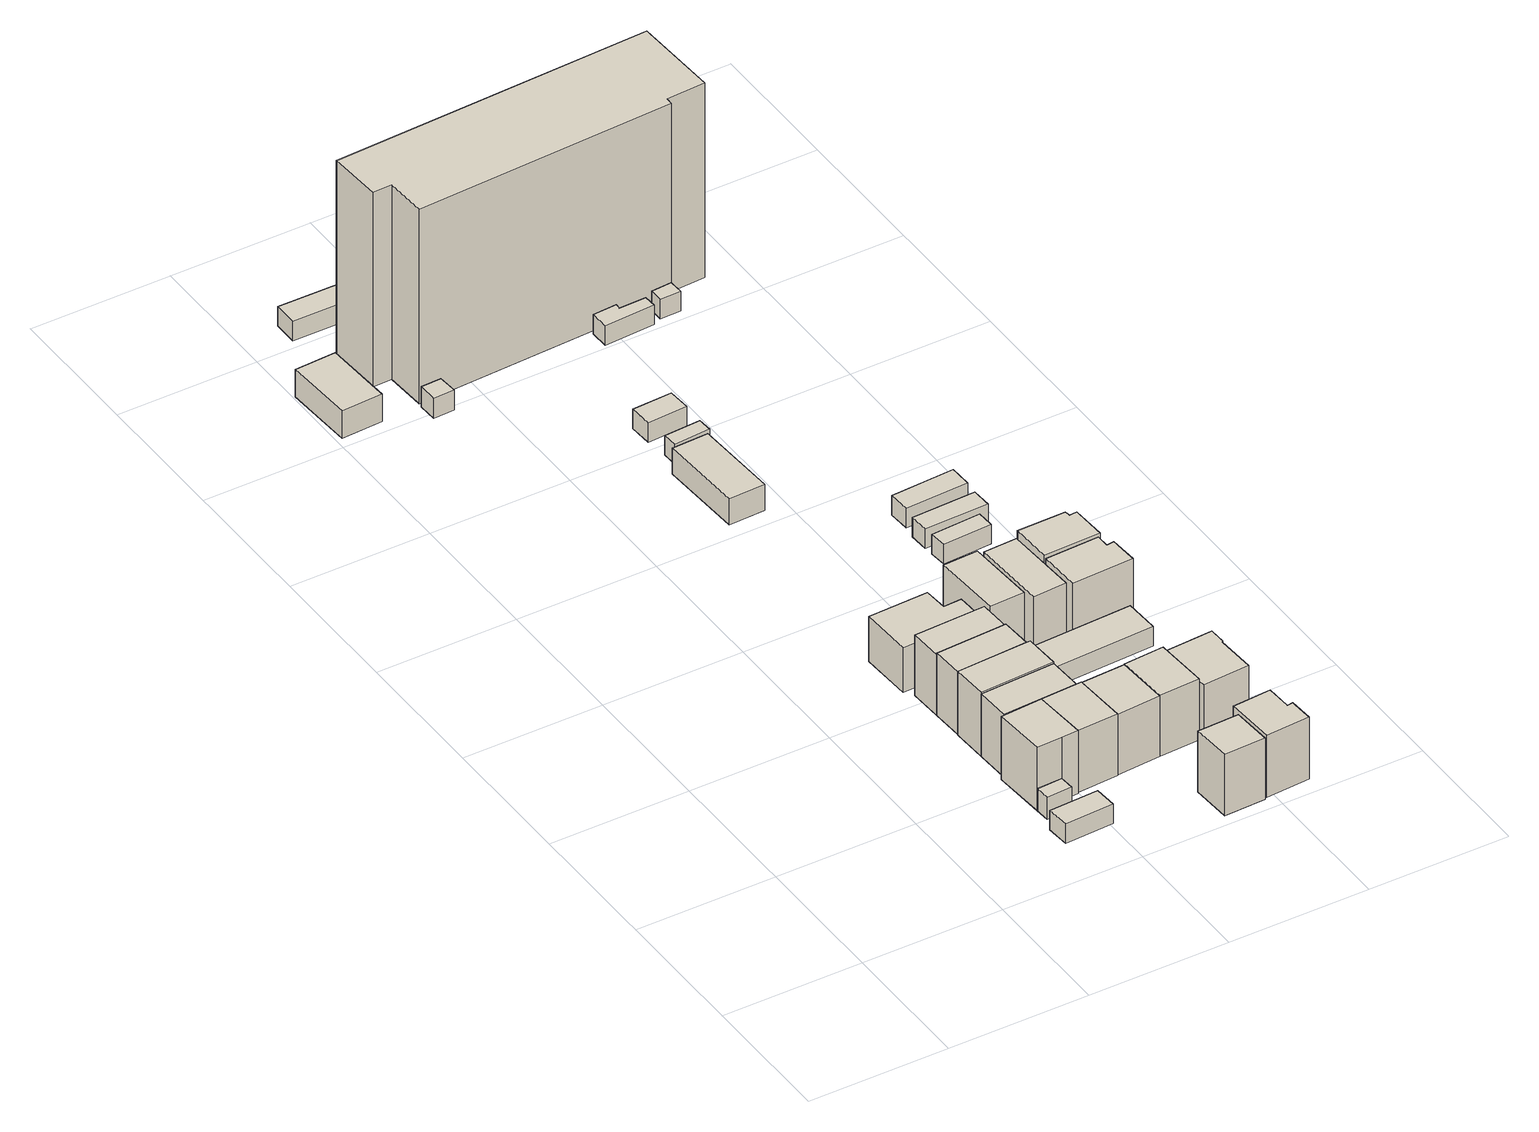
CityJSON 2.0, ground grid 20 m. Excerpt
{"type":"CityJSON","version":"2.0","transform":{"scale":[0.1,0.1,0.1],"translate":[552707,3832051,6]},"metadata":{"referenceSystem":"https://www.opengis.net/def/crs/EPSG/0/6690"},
"CityObjects":{
"building1":{"type":"Building","attributes":{"class":"3003","BuildingDetailAttribute.specifiedBuildingCoverageRate":0.8,"BuildingDetailAttribute.surveyYear":2017,"BuildingRiverFloodingRiskAttribute.description":"2","BuildingRiverFloodingRiskAttribute.rank":"1","BuildingRiverFloodingRiskAttribute.depth":0.128,"BuildingRiverFloodingRiskAttribute.adminType":"1","BuildingRiverFloodingRiskAttribute.scale":"1","BuildingRiverFloodingRiskAttribute.duration":22.2,"BuildingIDAttribute.prefecture":"27","BuildingIDAttribute.city":"27126"},"geometry":[{"type":"Solid","lod":"1","boundaries":[[[[0,1,2,3]],[[2,4,5,3]],[[1,6,4,2]],[[0,7,6,1]],[[3,5,7,0]],[[4,6,7,5]]]]}]},
"building2":{"type":"Building","attributes":{"class":"3003","measuredHeight":3.4,"BuildingDetailAttribute.specifiedBuildingCoverageRate":0.8,"BuildingDetailAttribute.surveyYear":2017,"BuildingRiverFloodingRiskAttribute.description":"2","BuildingRiverFloodingRiskAttribute.rank":"2","BuildingRiverFloodingRiskAttribute.depth":1.54,"BuildingRiverFloodingRiskAttribute.adminType":"1","BuildingRiverFloodingRiskAttribute.scale":"2","BuildingRiverFloodingRiskAttribute.duration":22.2,"BuildingIDAttribute.prefecture":"27","BuildingIDAttribute.city":"27126"},"geometry":[{"type":"Solid","lod":"1","boundaries":[[[[8,9,10,11]],[[10,12,13,11]],[[9,14,12,10]],[[8,15,14,9]],[[11,13,15,8]],[[12,14,15,13]]]]}]},
"building3":{"type":"Building","attributes":{"計測周辺長":31.86,"1/2500図郭":90,"区名":"平野区","町丁目名称":"加美東６丁目","街区番号":3,"class":"3001","usage":"412","measuredHeight":4.3,"storeysAboveGround":1,"BuildingDetailAttribute.buildingRoofEdgeArea":59.19,"BuildingDetailAttribute.buildingStructureType":"603","BuildingDetailAttribute.buildingStructureOrgType":"3","BuildingDetailAttribute.detailedUsage":"1130","BuildingDetailAttribute.specifiedBuildingCoverageRate":0.8,"BuildingDetailAttribute.surveyYear":2017,"BuildingRiverFloodingRiskAttribute.description":"2","BuildingRiverFloodingRiskAttribute.rank":"1","BuildingRiverFloodingRiskAttribute.depth":0.016,"BuildingRiverFloodingRiskAttribute.adminType":"1","BuildingRiverFloodingRiskAttribute.scale":"1","BuildingRiverFloodingRiskAttribute.duration":22.38,"BuildingIDAttribute.prefecture":"27","BuildingIDAttribute.city":"27126"},"geometry":[{"type":"Solid","lod":"1","boundaries":[[[[16,17,18,19]],[[18,20,21,19]],[[17,22,20,18]],[[16,23,22,17]],[[19,21,23,16]],[[20,22,23,21]]]]}]},
"building4":{"type":"Building","attributes":{"計測周辺長":26.77,"1/2500図郭":90,"区名":"平野区","町丁目名称":"加美東６丁目","街区番号":7,"class":"3001","usage":"411","measuredHeight":9.7,"storeysAboveGround":3,"BuildingDetailAttribute.buildingRoofEdgeArea":43.83,"BuildingDetailAttribute.buildingStructureType":"610","BuildingDetailAttribute.buildingStructureOrgType":"2","BuildingDetailAttribute.detailedUsage":"1110","BuildingDetailAttribute.specifiedBuildingCoverageRate":0.8,"BuildingDetailAttribute.surveyYear":2017,"BuildingRiverFloodingRiskAttribute.description":"2","BuildingRiverFloodingRiskAttribute.rank":"1","BuildingRiverFloodingRiskAttribute.depth":0.028,"BuildingRiverFloodingRiskAttribute.adminType":"1","BuildingRiverFloodingRiskAttribute.scale":"1","BuildingRiverFloodingRiskAttribute.duration":22.2,"BuildingIDAttribute.prefecture":"27","BuildingIDAttribute.city":"27126"},"geometry":[{"type":"Solid","lod":"1","boundaries":[[[[11,10,24,25,26]],[[25,27,28,26]],[[24,29,27,25]],[[10,30,29,24]],[[11,31,30,10]],[[26,28,31,11]],[[27,29,30,31,28]]]]}]},
"building5":{"type":"Building","attributes":{"計測周辺長":31.44,"1/2500図郭":90,"区名":"平野区","町丁目名称":"加美東６丁目","街区番号":7,"class":"3001","usage":"411","measuredHeight":9.6,"storeysAboveGround":3,"BuildingDetailAttribute.buildingRoofEdgeArea":53.44,"BuildingDetailAttribute.buildingStructureType":"610","BuildingDetailAttribute.buildingStructureOrgType":"2","BuildingDetailAttribute.detailedUsage":"1110","BuildingDetailAttribute.specifiedBuildingCoverageRate":0.8,"BuildingDetailAttribute.surveyYear":2017,"BuildingRiverFloodingRiskAttribute.description":"2","BuildingRiverFloodingRiskAttribute.rank":"1","BuildingRiverFloodingRiskAttribute.depth":0.323,"BuildingRiverFloodingRiskAttribute.adminType":"1","BuildingRiverFloodingRiskAttribute.scale":"1","BuildingRiverFloodingRiskAttribute.duration":22.57,"BuildingIDAttribute.prefecture":"27","BuildingIDAttribute.city":"27126"},"geometry":[{"type":"Solid","lod":"1","boundaries":[[[[32,33,34,35]],[[34,36,37,35]],[[33,38,36,34]],[[32,39,38,33]],[[35,37,39,32]],[[36,38,39,37]]]]}]},
"building6":{"type":"Building","attributes":{"計測周辺長":31.43,"1/2500図郭":90,"区名":"平野区","町丁目名称":"加美東６丁目","街区番号":7,"class":"3001","usage":"411","measuredHeight":9.7,"storeysAboveGround":3,"BuildingDetailAttribute.buildingRoofEdgeArea":53.42,"BuildingDetailAttribute.buildingStructureType":"610","BuildingDetailAttribute.buildingStructureOrgType":"2","BuildingDetailAttribute.detailedUsage":"1110","BuildingDetailAttribute.specifiedBuildingCoverageRate":0.8,"BuildingDetailAttribute.surveyYear":2017,"BuildingRiverFloodingRiskAttribute.description":"2","BuildingRiverFloodingRiskAttribute.rank":"1","BuildingRiverFloodingRiskAttribute.depth":0.323,"BuildingRiverFloodingRiskAttribute.adminType":"1","BuildingRiverFloodingRiskAttribute.scale":"1","BuildingRiverFloodingRiskAttribute.duration":22.57,"BuildingIDAttribute.prefecture":"27","BuildingIDAttribute.city":"27126"},"geometry":[{"type":"Solid","lod":"1","boundaries":[[[[40,35,34,41,42]],[[41,43,44,42]],[[34,45,43,41]],[[35,46,45,34]],[[40,47,46,35]],[[42,44,47,40]],[[43,45,46,47,44]]]]}]},
"building7":{"type":"Building","attributes":{"計測周辺長":27.72,"1/2500図郭":90,"区名":"平野区","町丁目名称":"加美東６丁目","街区番号":7,"class":"3001","usage":"411","measuredHeight":9.6,"storeysAboveGround":3,"BuildingDetailAttribute.buildingRoofEdgeArea":47.47,"BuildingDetailAttribute.buildingStructureType":"610","BuildingDetailAttribute.buildingStructureOrgType":"2","BuildingDetailAttribute.detailedUsage":"1110","BuildingDetailAttribute.specifiedBuildingCoverageRate":0.8,"BuildingDetailAttribute.surveyYear":2017,"BuildingRiverFloodingRiskAttribute.description":"2","BuildingRiverFloodingRiskAttribute.rank":"1","BuildingRiverFloodingRiskAttribute.depth":0.028,"BuildingRiverFloodingRiskAttribute.adminType":"1","BuildingRiverFloodingRiskAttribute.scale":"1","BuildingRiverFloodingRiskAttribute.duration":22.2,"BuildingIDAttribute.prefecture":"27","BuildingIDAttribute.city":"27126"},"geometry":[{"type":"Solid","lod":"1","boundaries":[[[[48,49,50,51]],[[50,28,27,51]],[[49,52,28,50]],[[48,53,52,49]],[[51,27,53,48]],[[28,52,53,27]]]]}]},
"building8":{"type":"Building","attributes":{"計測周辺長":29.39,"1/2500図郭":90,"区名":"平野区","町丁目名称":"加美東６丁目","街区番号":7,"class":"3001","usage":"411","measuredHeight":9.7,"storeysAboveGround":3,"BuildingDetailAttribute.buildingRoofEdgeArea":45.76,"BuildingDetailAttribute.buildingStructureType":"610","BuildingDetailAttribute.buildingStructureOrgType":"2","BuildingDetailAttribute.detailedUsage":"1110","BuildingDetailAttribute.specifiedBuildingCoverageRate":0.8,"BuildingDetailAttribute.surveyYear":2017,"BuildingRiverFloodingRiskAttribute.description":"2","BuildingRiverFloodingRiskAttribute.rank":"1","BuildingRiverFloodingRiskAttribute.depth":0.323,"BuildingRiverFloodingRiskAttribute.adminType":"1","BuildingRiverFloodingRiskAttribute.scale":"1","BuildingRiverFloodingRiskAttribute.duration":22.57,"BuildingIDAttribute.prefecture":"27","BuildingIDAttribute.city":"27126"},"geometry":[{"type":"Solid","lod":"1","boundaries":[[[[54,55,56,57]],[[56,58,59,57]],[[55,60,58,56]],[[54,61,60,55]],[[57,59,61,54]],[[58,60,61,59]]]]}]},
"building9":{"type":"Building","attributes":{"class":"3003","measuredHeight":3,"BuildingDetailAttribute.specifiedBuildingCoverageRate":0.8,"BuildingDetailAttribute.surveyYear":2017,"BuildingRiverFloodingRiskAttribute.description":"2","BuildingRiverFloodingRiskAttribute.rank":"1","BuildingRiverFloodingRiskAttribute.depth":0.116,"BuildingRiverFloodingRiskAttribute.adminType":"1","BuildingRiverFloodingRiskAttribute.scale":"1","BuildingRiverFloodingRiskAttribute.duration":22.38,"BuildingIDAttribute.prefecture":"27","BuildingIDAttribute.city":"27126"},"geometry":[{"type":"Solid","lod":"1","boundaries":[[[[62,63,64,65]],[[64,66,67,65]],[[63,68,66,64]],[[62,69,68,63]],[[65,67,69,62]],[[66,68,69,67]]]]}]},
"building10":{"type":"Building","attributes":{"計測周辺長":30.12,"1/2500図郭":90,"区名":"平野区","町丁目名称":"加美東６丁目","街区番号":7,"class":"3001","usage":"411","measuredHeight":9.3,"storeysAboveGround":3,"BuildingDetailAttribute.buildingRoofEdgeArea":49.47,"BuildingDetailAttribute.buildingStructureType":"610","BuildingDetailAttribute.buildingStructureOrgType":"2","BuildingDetailAttribute.detailedUsage":"1110","BuildingDetailAttribute.specifiedBuildingCoverageRate":0.8,"BuildingDetailAttribute.surveyYear":2017,"BuildingRiverFloodingRiskAttribute.description":"2","BuildingRiverFloodingRiskAttribute.rank":"1","BuildingRiverFloodingRiskAttribute.depth":0.323,"BuildingRiverFloodingRiskAttribute.adminType":"1","BuildingRiverFloodingRiskAttribute.scale":"1","BuildingRiverFloodingRiskAttribute.duration":22.57,"BuildingIDAttribute.prefecture":"27","BuildingIDAttribute.city":"27126"},"geometry":[{"type":"Solid","lod":"1","boundaries":[[[[56,70,71,57]],[[71,72,73,57]],[[70,74,72,71]],[[56,75,74,70]],[[57,73,75,56]],[[72,74,75,73]]]]}]},
"building11":{"type":"Building","attributes":{"計測周辺長":47.15,"1/2500図郭":90,"区名":"平野区","町丁目名称":"加美東６丁目","街区番号":7,"class":"3001","usage":"411","measuredHeight":6.9,"storeysAboveGround":1,"BuildingDetailAttribute.buildingRoofEdgeArea":104.2,"BuildingDetailAttribute.buildingStructureType":"601","BuildingDetailAttribute.buildingStructureOrgType":"1","BuildingDetailAttribute.detailedUsage":"1110","BuildingDetailAttribute.specifiedBuildingCoverageRate":0.8,"BuildingDetailAttribute.surveyYear":2017,"BuildingRiverFloodingRiskAttribute.description":"2","BuildingRiverFloodingRiskAttribute.rank":"1","BuildingRiverFloodingRiskAttribute.depth":0.023,"BuildingRiverFloodingRiskAttribute.adminType":"1","BuildingRiverFloodingRiskAttribute.scale":"1","BuildingRiverFloodingRiskAttribute.duration":24.78,"BuildingIDAttribute.prefecture":"27","BuildingIDAttribute.city":"27126"},"geometry":[{"type":"Solid","lod":"1","boundaries":[[[[76,77,78,79,80,81]],[[80,82,83,81]],[[79,84,82,80]],[[78,85,84,79]],[[77,86,85,78]],[[76,87,86,77]],[[81,83,87,76]],[[82,84,85,86,87,83]]]]}]},
"building12":{"type":"Building","attributes":{"計測周辺長":27.89,"1/2500図郭":90,"区名":"平野区","町丁目名称":"加美東６丁目","街区番号":7,"class":"3001","usage":"411","measuredHeight":9.3,"storeysAboveGround":3,"BuildingDetailAttribute.buildingRoofEdgeArea":48.1,"BuildingDetailAttribute.buildingStructureType":"610","BuildingDetailAttribute.buildingStructureOrgType":"2","BuildingDetailAttribute.detailedUsage":"1110","BuildingDetailAttribute.specifiedBuildingCoverageRate":0.8,"BuildingDetailAttribute.surveyYear":2017,"BuildingRiverFloodingRiskAttribute.description":"2","BuildingRiverFloodingRiskAttribute.rank":"1","BuildingRiverFloodingRiskAttribute.depth":0.028,"BuildingRiverFloodingRiskAttribute.adminType":"1","BuildingRiverFloodingRiskAttribute.scale":"1","BuildingRiverFloodingRiskAttribute.duration":22.2,"BuildingIDAttribute.prefecture":"27","BuildingIDAttribute.city":"27126"},"geometry":[{"type":"Solid","lod":"1","boundaries":[[[[88,89,90,91]],[[90,92,93,91]],[[89,94,92,90]],[[88,95,94,89]],[[91,93,95,88]],[[92,94,95,93]]]]}]},
"building13":{"type":"Building","attributes":{"計測周辺長":23.08,"1/2500図郭":90,"区名":"平野区","町丁目名称":"加美東６丁目","街区番号":7,"class":"3001","usage":"411","measuredHeight":9.4,"storeysAboveGround":3,"BuildingDetailAttribute.buildingRoofEdgeArea":33.28,"BuildingDetailAttribute.buildingStructureType":"610","BuildingDetailAttribute.buildingStructureOrgType":"2","BuildingDetailAttribute.detailedUsage":"1110","BuildingDetailAttribute.specifiedBuildingCoverageRate":0.8,"BuildingDetailAttribute.surveyYear":2017,"BuildingRiverFloodingRiskAttribute.description":"2","BuildingRiverFloodingRiskAttribute.rank":"1","BuildingRiverFloodingRiskAttribute.depth":0.17,"BuildingRiverFloodingRiskAttribute.adminType":"1","BuildingRiverFloodingRiskAttribute.scale":"1","BuildingRiverFloodingRiskAttribute.duration":22.2,"BuildingIDAttribute.prefecture":"27","BuildingIDAttribute.city":"27126"},"geometry":[{"type":"Solid","lod":"1","boundaries":[[[[96,97,98,99]],[[98,100,101,99]],[[97,102,100,98]],[[96,103,102,97]],[[99,101,103,96]],[[100,102,103,101]]]]}]},
"building14":{"type":"Building","attributes":{"計測周辺長":30.07,"1/2500図郭":90,"区名":"平野区","町丁目名称":"加美東６丁目","街区番号":7,"class":"3001","usage":"411","measuredHeight":9,"storeysAboveGround":3,"BuildingDetailAttribute.buildingRoofEdgeArea":50.1,"BuildingDetailAttribute.buildingStructureType":"610","BuildingDetailAttribute.buildingStructureOrgType":"2","BuildingDetailAttribute.detailedUsage":"1110","BuildingDetailAttribute.specifiedBuildingCoverageRate":0.8,"BuildingDetailAttribute.surveyYear":2017,"BuildingRiverFloodingRiskAttribute.description":"2","BuildingRiverFloodingRiskAttribute.rank":"1","BuildingRiverFloodingRiskAttribute.depth":0.023,"BuildingRiverFloodingRiskAttribute.adminType":"1","BuildingRiverFloodingRiskAttribute.scale":"1","BuildingRiverFloodingRiskAttribute.duration":24.78,"BuildingIDAttribute.prefecture":"27","BuildingIDAttribute.city":"27126"},"geometry":[{"type":"Solid","lod":"1","boundaries":[[[[104,105,106,107]],[[106,108,109,107]],[[105,110,108,106]],[[104,111,110,105]],[[107,109,111,104]],[[108,110,111,109]]]]}]},
"building15":{"type":"Building","attributes":{"計測周辺長":26.99,"1/2500図郭":90,"区名":"平野区","町丁目名称":"加美東６丁目","街区番号":7,"class":"3001","usage":"411","measuredHeight":9.4,"storeysAboveGround":3,"BuildingDetailAttribute.buildingRoofEdgeArea":44.66,"BuildingDetailAttribute.buildingStructureType":"610","BuildingDetailAttribute.buildingStructureOrgType":"2","BuildingDetailAttribute.detailedUsage":"1110","BuildingDetailAttribute.specifiedBuildingCoverageRate":0.8,"BuildingDetailAttribute.surveyYear":2017,"BuildingRiverFloodingRiskAttribute.description":"2","BuildingRiverFloodingRiskAttribute.rank":"1","BuildingRiverFloodingRiskAttribute.depth":0.028,"BuildingRiverFloodingRiskAttribute.adminType":"1","BuildingRiverFloodingRiskAttribute.scale":"1","BuildingRiverFloodingRiskAttribute.duration":22.2,"BuildingIDAttribute.prefecture":"27","BuildingIDAttribute.city":"27126"},"geometry":[{"type":"Solid","lod":"1","boundaries":[[[[112,113,114,89,88]],[[89,115,116,88]],[[114,117,115,89]],[[113,118,117,114]],[[112,119,118,113]],[[88,116,119,112]],[[115,117,118,119,116]]]]}]},
"building16":{"type":"Building","attributes":{"計測周辺長":34.82,"1/2500図郭":90,"区名":"平野区","町丁目名称":"加美東６丁目","街区番号":6,"class":"3001","usage":"412","measuredHeight":4,"storeysAboveGround":1,"BuildingDetailAttribute.buildingRoofEdgeArea":63.5,"BuildingDetailAttribute.buildingStructureType":"603","BuildingDetailAttribute.buildingStructureOrgType":"3","BuildingDetailAttribute.detailedUsage":"1130","BuildingDetailAttribute.specifiedBuildingCoverageRate":0.8,"BuildingDetailAttribute.surveyYear":2017,"BuildingRiverFloodingRiskAttribute.description":"2","BuildingRiverFloodingRiskAttribute.rank":"1","BuildingRiverFloodingRiskAttribute.depth":0.314,"BuildingRiverFloodingRiskAttribute.adminType":"1","BuildingRiverFloodingRiskAttribute.scale":"1","BuildingRiverFloodingRiskAttribute.duration":24.55,"BuildingIDAttribute.prefecture":"27","BuildingIDAttribute.city":"27126"},"geometry":[{"type":"Solid","lod":"1","boundaries":[[[[120,121,122,123]],[[122,124,125,123]],[[121,126,124,122]],[[120,127,126,121]],[[123,125,127,120]],[[124,126,127,125]]]]}]},
"building17":{"type":"Building","attributes":{"計測周辺長":46.59,"1/2500図郭":90,"区名":"平野区","町丁目名称":"加美東６丁目","街区番号":7,"class":"3001","usage":"431","storeysAboveGround":1,"BuildingDetailAttribute.buildingRoofEdgeArea":90.99,"BuildingDetailAttribute.buildingStructureType":"610","BuildingDetailAttribute.buildingStructureOrgType":"2","BuildingDetailAttribute.detailedUsage":"1740","BuildingDetailAttribute.specifiedBuildingCoverageRate":0.8,"BuildingDetailAttribute.surveyYear":2017,"BuildingRiverFloodingRiskAttribute.description":"2","BuildingRiverFloodingRiskAttribute.rank":"1","BuildingRiverFloodingRiskAttribute.depth":0.023,"BuildingRiverFloodingRiskAttribute.adminType":"1","BuildingRiverFloodingRiskAttribute.scale":"1","BuildingRiverFloodingRiskAttribute.duration":22.57,"BuildingIDAttribute.prefecture":"27","BuildingIDAttribute.city":"27126"},"geometry":[{"type":"Solid","lod":"1","boundaries":[[[[128,129,130,131]],[[130,132,133,131]],[[129,134,132,130]],[[128,135,134,129]],[[131,133,135,128]],[[132,134,135,133]]]]}]},
"building18":{"type":"Building","attributes":{"class":"3003","BuildingDetailAttribute.specifiedBuildingCoverageRate":0.8,"BuildingDetailAttribute.surveyYear":2017,"BuildingRiverFloodingRiskAttribute.description":"2","BuildingRiverFloodingRiskAttribute.rank":"1","BuildingRiverFloodingRiskAttribute.depth":0.216,"BuildingRiverFloodingRiskAttribute.adminType":"1","BuildingRiverFloodingRiskAttribute.scale":"1","BuildingRiverFloodingRiskAttribute.duration":20.35,"BuildingIDAttribute.prefecture":"27","BuildingIDAttribute.city":"27126"},"geometry":[{"type":"Solid","lod":"1","boundaries":[[[[136,137,138,139]],[[138,140,141,139]],[[137,142,140,138]],[[136,143,142,137]],[[139,141,143,136]],[[140,142,143,141]]]]}]},
"building19":{"type":"Building","attributes":{"計測周辺長":26.89,"1/2500図郭":90,"区名":"平野区","町丁目名称":"加美東６丁目","街区番号":7,"class":"3001","usage":"454","measuredHeight":9.5,"storeysAboveGround":3,"BuildingDetailAttribute.buildingRoofEdgeArea":42.11,"BuildingDetailAttribute.buildingStructureType":"610","BuildingDetailAttribute.buildingStructureOrgType":"2","BuildingDetailAttribute.detailedUsage":"1930","BuildingDetailAttribute.specifiedBuildingCoverageRate":0.8,"BuildingDetailAttribute.surveyYear":2017,"BuildingRiverFloodingRiskAttribute.description":"2","BuildingRiverFloodingRiskAttribute.rank":"1","BuildingRiverFloodingRiskAttribute.depth":0.17,"BuildingRiverFloodingRiskAttribute.adminType":"1","BuildingRiverFloodingRiskAttribute.scale":"1","BuildingRiverFloodingRiskAttribute.duration":18.28,"BuildingIDAttribute.prefecture":"27","BuildingIDAttribute.city":"27126"},"geometry":[{"type":"Solid","lod":"1","boundaries":[[[[144,145,146,147,148,149]],[[148,150,151,149]],[[147,152,150,148]],[[146,153,152,147]],[[145,154,153,146]],[[144,155,154,145]],[[149,151,155,144]],[[150,152,153,154,155,151]]]]}]},
"building20":{"type":"Building","attributes":{"計測周辺長":14.83,"1/2500図郭":90,"区名":"平野区","町丁目名称":"加美東６丁目","街区番号":6,"class":"3001","usage":"412","storeysAboveGround":1,"BuildingDetailAttribute.buildingRoofEdgeArea":11.4,"BuildingDetailAttribute.buildingStructureType":"610","BuildingDetailAttribute.buildingStructureOrgType":"2","BuildingDetailAttribute.detailedUsage":"1130","BuildingDetailAttribute.specifiedBuildingCoverageRate":0.8,"BuildingDetailAttribute.surveyYear":2017,"BuildingRiverFloodingRiskAttribute.description":"2","BuildingRiverFloodingRiskAttribute.rank":"1","BuildingRiverFloodingRiskAttribute.depth":0.317,"BuildingRiverFloodingRiskAttribute.adminType":"1","BuildingRiverFloodingRiskAttribute.scale":"1","BuildingRiverFloodingRiskAttribute.duration":25.77,"BuildingIDAttribute.prefecture":"27","BuildingIDAttribute.city":"27126"},"geometry":[{"type":"Solid","lod":"1","boundaries":[[[[156,157,158,159]],[[158,160,161,159]],[[157,162,160,158]],[[156,163,162,157]],[[159,161,163,156]],[[160,162,163,161]]]]}]},
"building21":{"type":"Building","attributes":{"計測周辺長":46.59,"1/2500図郭":90,"区名":"平野区","町丁目名称":"加美東６丁目","街区番号":7,"class":"3001","usage":"431","storeysAboveGround":1,"BuildingDetailAttribute.buildingRoofEdgeArea":90.99,"BuildingDetailAttribute.buildingStructureType":"610","BuildingDetailAttribute.buildingStructureOrgType":"2","BuildingDetailAttribute.detailedUsage":"1740","BuildingDetailAttribute.specifiedBuildingCoverageRate":0.8,"BuildingDetailAttribute.surveyYear":2017,"BuildingRiverFloodingRiskAttribute.description":"2","BuildingRiverFloodingRiskAttribute.rank":"1","BuildingRiverFloodingRiskAttribute.depth":0.023,"BuildingRiverFloodingRiskAttribute.adminType":"1","BuildingRiverFloodingRiskAttribute.scale":"1","BuildingRiverFloodingRiskAttribute.duration":22.57,"BuildingIDAttribute.prefecture":"27","BuildingIDAttribute.city":"27126"},"geometry":[{"type":"Solid","lod":"1","boundaries":[[[[164,165,166,167]],[[166,168,169,167]],[[165,170,168,166]],[[164,171,170,165]],[[167,169,171,164]],[[168,170,171,169]]]]}]},
"building22":{"type":"Building","attributes":{"計測周辺長":31.14,"1/2500図郭":90,"区名":"平野区","町丁目名称":"加美東６丁目","街区番号":7,"class":"3001","usage":"411","measuredHeight":9.1,"storeysAboveGround":3,"BuildingDetailAttribute.buildingRoofEdgeArea":51.97,"BuildingDetailAttribute.buildingStructureType":"610","BuildingDetailAttribute.buildingStructureOrgType":"2","BuildingDetailAttribute.detailedUsage":"1110","BuildingDetailAttribute.specifiedBuildingCoverageRate":0.8,"BuildingDetailAttribute.surveyYear":2017,"BuildingRiverFloodingRiskAttribute.description":"2","BuildingRiverFloodingRiskAttribute.rank":"1","BuildingRiverFloodingRiskAttribute.depth":0.223,"BuildingRiverFloodingRiskAttribute.adminType":"1","BuildingRiverFloodingRiskAttribute.scale":"1","BuildingRiverFloodingRiskAttribute.duration":24.78,"BuildingIDAttribute.prefecture":"27","BuildingIDAttribute.city":"27126"},"geometry":[{"type":"Solid","lod":"1","boundaries":[[[[172,173,174,175]],[[174,176,177,175]],[[173,178,176,174]],[[172,179,178,173]],[[175,177,179,172]],[[176,178,179,177]]]]}]},
"building23":{"type":"Building","attributes":{"計測周辺長":18.02,"1/2500図郭":90,"区名":"平野区","町丁目名称":"加美東６丁目","街区番号":6,"class":"3001","usage":"412","storeysAboveGround":1,"BuildingDetailAttribute.buildingRoofEdgeArea":18.72,"BuildingDetailAttribute.buildingStructureType":"610","BuildingDetailAttribute.buildingStructureOrgType":"2","BuildingDetailAttribute.detailedUsage":"1130","BuildingDetailAttribute.specifiedBuildingCoverageRate":0.8,"BuildingDetailAttribute.surveyYear":2017,"BuildingRiverFloodingRiskAttribute.description":"2","BuildingRiverFloodingRiskAttribute.rank":"1","BuildingRiverFloodingRiskAttribute.depth":0.317,"BuildingRiverFloodingRiskAttribute.adminType":"1","BuildingRiverFloodingRiskAttribute.scale":"1","BuildingRiverFloodingRiskAttribute.duration":25.77,"BuildingIDAttribute.prefecture":"27","BuildingIDAttribute.city":"27126"},"geometry":[{"type":"Solid","lod":"1","boundaries":[[[[180,181,182,183]],[[182,184,185,183]],[[181,186,184,182]],[[180,187,186,181]],[[183,185,187,180]],[[184,186,187,185]]]]}]},
"building24":{"type":"Building","attributes":{"計測周辺長":30.22,"1/2500図郭":90,"区名":"平野区","町丁目名称":"加美東６丁目","街区番号":7,"class":"3001","usage":"411","measuredHeight":9.2,"storeysAboveGround":3,"BuildingDetailAttribute.buildingRoofEdgeArea":55.35,"BuildingDetailAttribute.buildingStructureType":"610","BuildingDetailAttribute.buildingStructureOrgType":"2","BuildingDetailAttribute.detailedUsage":"1110","BuildingDetailAttribute.specifiedBuildingCoverageRate":0.8,"BuildingDetailAttribute.surveyYear":2017,"BuildingRiverFloodingRiskAttribute.description":"2","BuildingRiverFloodingRiskAttribute.rank":"1","BuildingRiverFloodingRiskAttribute.depth":0.17,"BuildingRiverFloodingRiskAttribute.adminType":"1","BuildingRiverFloodingRiskAttribute.scale":"1","BuildingRiverFloodingRiskAttribute.duration":18.28,"BuildingIDAttribute.prefecture":"27","BuildingIDAttribute.city":"27126"},"geometry":[{"type":"Solid","lod":"1","boundaries":[[[[188,189,190,191,192,193,194]],[[193,195,196,194]],[[192,197,195,193]],[[191,198,197,192]],[[190,199,198,191]],[[189,200,199,190]],[[188,201,200,189]],[[194,196,201,188]],[[195,197,198,199,200,201,196]]]]}]},
"building25":{"type":"Building","attributes":{"計測周辺長":118.48,"1/2500図郭":90,"区名":"平野区","町丁目名称":"加美東６丁目","街区番号":3,"class":"3002","usage":"412","measuredHeight":29.9,"storeysAboveGround":7,"BuildingDetailAttribute.buildingRoofEdgeArea":597.67,"BuildingDetailAttribute.buildingStructureType":"603","BuildingDetailAttribute.buildingStructureOrgType":"3","BuildingDetailAttribute.detailedUsage":"1130","BuildingDetailAttribute.specifiedBuildingCoverageRate":0.8,"BuildingDetailAttribute.surveyYear":2017,"BuildingRiverFloodingRiskAttribute.description":"2","BuildingRiverFloodingRiskAttribute.rank":"1","BuildingRiverFloodingRiskAttribute.depth":0.016,"BuildingRiverFloodingRiskAttribute.adminType":"1","BuildingRiverFloodingRiskAttribute.scale":"1","BuildingRiverFloodingRiskAttribute.duration":23.17,"BuildingIDAttribute.prefecture":"27","BuildingIDAttribute.city":"27126"},"geometry":[{"type":"Solid","lod":"1","boundaries":[[[[202,203,204,205,206,207,208,209]],[[208,210,211,209]],[[207,212,210,208]],[[206,213,212,207]],[[205,214,213,206]],[[204,215,214,205]],[[203,216,215,204]],[[202,217,216,203]],[[209,211,217,202]],[[210,212,213,214,215,216,217,211]]]]}]},
"building26":{"type":"Building","attributes":{"計測周辺長":29.33,"1/2500図郭":90,"区名":"平野区","町丁目名称":"加美東６丁目","街区番号":7,"class":"3001","usage":"411","measuredHeight":9.3,"storeysAboveGround":3,"BuildingDetailAttribute.buildingRoofEdgeArea":49.75,"BuildingDetailAttribute.buildingStructureType":"610","BuildingDetailAttribute.buildingStructureOrgType":"2","BuildingDetailAttribute.detailedUsage":"1110","BuildingDetailAttribute.specifiedBuildingCoverageRate":0.8,"BuildingDetailAttribute.surveyYear":2017,"BuildingRiverFloodingRiskAttribute.description":"2","BuildingRiverFloodingRiskAttribute.rank":"1","BuildingRiverFloodingRiskAttribute.depth":0.223,"BuildingRiverFloodingRiskAttribute.adminType":"1","BuildingRiverFloodingRiskAttribute.scale":"1","BuildingRiverFloodingRiskAttribute.duration":16.33,"BuildingIDAttribute.prefecture":"27","BuildingIDAttribute.city":"27126"},"geometry":[{"type":"Solid","lod":"1","boundaries":[[[[218,219,220,221,222,223]],[[222,224,225,223]],[[221,226,224,222]],[[220,227,226,221]],[[219,228,227,220]],[[218,229,228,219]],[[223,225,229,218]],[[224,226,227,228,229,225]]]]}]},
"building27":{"type":"Building","attributes":{"計測周辺長":19.23,"1/2500図郭":90,"区名":"平野区","町丁目名称":"加美東６丁目","街区番号":6,"class":"3003","usage":"412","storeysAboveGround":1,"BuildingDetailAttribute.buildingRoofEdgeArea":17.86,"BuildingDetailAttribute.buildingStructureType":"610","BuildingDetailAttribute.buildingStructureOrgType":"2","BuildingDetailAttribute.detailedUsage":"1130","BuildingDetailAttribute.specifiedBuildingCoverageRate":0.8,"BuildingDetailAttribute.surveyYear":2017,"BuildingRiverFloodingRiskAttribute.description":"2","BuildingRiverFloodingRiskAttribute.rank":"1","BuildingRiverFloodingRiskAttribute.depth":0.323,"BuildingRiverFloodingRiskAttribute.adminType":"1","BuildingRiverFloodingRiskAttribute.scale":"1","BuildingRiverFloodingRiskAttribute.duration":24.78,"BuildingIDAttribute.prefecture":"27","BuildingIDAttribute.city":"27126"},"geometry":[{"type":"Solid","lod":"1","boundaries":[[[[230,231,232,233]],[[232,234,235,233]],[[231,236,234,232]],[[230,237,236,231]],[[233,235,237,230]],[[234,236,237,235]]]]}]},
"building28":{"type":"Building","attributes":{"計測周辺長":28.04,"1/2500図郭":90,"区名":"平野区","町丁目名称":"加美東６丁目","街区番号":7,"class":"3001","usage":"411","measuredHeight":9.4,"storeysAboveGround":3,"BuildingDetailAttribute.buildingRoofEdgeArea":46.93,"BuildingDetailAttribute.buildingStructureType":"610","BuildingDetailAttribute.buildingStructureOrgType":"2","BuildingDetailAttribute.detailedUsage":"1110","BuildingDetailAttribute.specifiedBuildingCoverageRate":0.8,"BuildingDetailAttribute.surveyYear":2017,"BuildingRiverFloodingRiskAttribute.description":"2","BuildingRiverFloodingRiskAttribute.rank":"1","BuildingRiverFloodingRiskAttribute.depth":0.223,"BuildingRiverFloodingRiskAttribute.adminType":"1","BuildingRiverFloodingRiskAttribute.scale":"1","BuildingRiverFloodingRiskAttribute.duration":16.77,"BuildingIDAttribute.prefecture":"27","BuildingIDAttribute.city":"27126"},"geometry":[{"type":"Solid","lod":"1","boundaries":[[[[238,239,240,241,242,243]],[[242,244,245,243]],[[241,246,244,242]],[[240,247,246,241]],[[239,248,247,240]],[[238,249,248,239]],[[243,245,249,238]],[[244,246,247,248,249,245]]]]}]},
"building29":{"type":"Building","attributes":{"計測周辺長":24.01,"1/2500図郭":90,"区名":"平野区","町丁目名称":"加美東６丁目","街区番号":6,"class":"3003","usage":"412","storeysAboveGround":1,"BuildingDetailAttribute.buildingRoofEdgeArea":26.26,"BuildingDetailAttribute.buildingStructureType":"610","BuildingDetailAttribute.buildingStructureOrgType":"2","BuildingDetailAttribute.detailedUsage":"1130","BuildingDetailAttribute.specifiedBuildingCoverageRate":0.8,"BuildingDetailAttribute.surveyYear":2017,"BuildingRiverFloodingRiskAttribute.description":"2","BuildingRiverFloodingRiskAttribute.rank":"1","BuildingRiverFloodingRiskAttribute.depth":0.314,"BuildingRiverFloodingRiskAttribute.adminType":"1","BuildingRiverFloodingRiskAttribute.scale":"1","BuildingRiverFloodingRiskAttribute.duration":24.55,"BuildingIDAttribute.prefecture":"27","BuildingIDAttribute.city":"27126"},"geometry":[{"type":"Solid","lod":"1","boundaries":[[[[250,251,252,253]],[[252,254,255,253]],[[251,256,254,252]],[[250,257,256,251]],[[253,255,257,250]],[[254,256,257,255]]]]}]},
"building30":{"type":"Building","attributes":{"計測周辺長":24.46,"1/2500図郭":90,"区名":"平野区","町丁目名称":"加美東６丁目","街区番号":6,"class":"3003","usage":"412","storeysAboveGround":1,"BuildingDetailAttribute.buildingRoofEdgeArea":28.74,"BuildingDetailAttribute.buildingStructureType":"610","BuildingDetailAttribute.buildingStructureOrgType":"2","BuildingDetailAttribute.detailedUsage":"1130","BuildingDetailAttribute.specifiedBuildingCoverageRate":0.8,"BuildingDetailAttribute.surveyYear":2017,"BuildingRiverFloodingRiskAttribute.description":"2","BuildingRiverFloodingRiskAttribute.rank":"1","BuildingRiverFloodingRiskAttribute.depth":0.214,"BuildingRiverFloodingRiskAttribute.adminType":"1","BuildingRiverFloodingRiskAttribute.scale":"1","BuildingRiverFloodingRiskAttribute.duration":24.55,"BuildingIDAttribute.prefecture":"27","BuildingIDAttribute.city":"27126"},"geometry":[{"type":"Solid","lod":"1","boundaries":[[[[258,259,260,261]],[[260,262,263,261]],[[259,264,262,260]],[[258,265,264,259]],[[261,263,265,258]],[[262,264,265,263]]]]}]},
"building31":{"type":"Building","attributes":{"class":"3003","BuildingDetailAttribute.specifiedBuildingCoverageRate":0.8,"BuildingDetailAttribute.surveyYear":2017,"BuildingRiverFloodingRiskAttribute.description":"2","BuildingRiverFloodingRiskAttribute.rank":"1","BuildingRiverFloodingRiskAttribute.depth":0.216,"BuildingRiverFloodingRiskAttribute.adminType":"1","BuildingRiverFloodingRiskAttribute.scale":"1","BuildingRiverFloodingRiskAttribute.duration":23.17,"BuildingIDAttribute.prefecture":"27","BuildingIDAttribute.city":"27126"},"geometry":[{"type":"Solid","lod":"1","boundaries":[[[[266,267,268,269,270,271]],[[270,272,273,271]],[[269,274,272,270]],[[268,275,274,269]],[[267,276,275,268]],[[266,277,276,267]],[[271,273,277,266]],[[272,274,275,276,277,273]]]]}]},
"building32":{"type":"Building","attributes":{"class":"3003","BuildingDetailAttribute.specifiedBuildingCoverageRate":0.8,"BuildingDetailAttribute.surveyYear":2017,"BuildingRiverFloodingRiskAttribute.description":"2","BuildingRiverFloodingRiskAttribute.rank":"1","BuildingRiverFloodingRiskAttribute.depth":0.216,"BuildingRiverFloodingRiskAttribute.adminType":"1","BuildingRiverFloodingRiskAttribute.scale":"1","BuildingRiverFloodingRiskAttribute.duration":23.17,"BuildingIDAttribute.prefecture":"27","BuildingIDAttribute.city":"27126"},"geometry":[{"type":"Solid","lod":"1","boundaries":[[[[278,279,280,281]],[[280,282,283,281]],[[279,284,282,280]],[[278,285,284,279]],[[281,283,285,278]],[[282,284,285,283]]]]}]}
},
"vertices":[
[330,100,5],[400,103,5],[402,70,5],[332,67,5],[402,70,35],[332,67,35],[400,103,35],[330,100,35],
[374,121,5],[338,119,5],[337,140,5],[373,142,5],[337,140,39],[373,142,39],[338,119,39],[374,121,39],
[0,1311,6],[59,1314,6],[64,1214,6],[5,1211,6],[64,1214,48],[5,1211,48],[59,1314,48],[0,1311,48],
[332,216,5],[392,220,5],[397,143,5],[392,220,102],[397,143,102],[332,216,102],[337,140,102],[373,142,102],
[445,225,4],[338,220,4],[336,269,4],[443,274,4],[336,269,100],[443,274,100],[338,220,100],[445,225,100],
[441,325,4],[334,320,4],[436,325,4],[334,320,102],[436,325,102],[336,269,102],[443,274,102],[441,325,102],
[451,223,7],[455,146,7],[397,143,7],[392,220,7],[455,146,102],[451,223,102],
[436,325,5],[334,320,5],[332,365,5],[434,370,5],[332,365,101],[434,370,101],[334,320,101],[436,325,101],
[121,1216,4],[150,1217,4],[152,1189,4],[122,1188,4],[152,1189,35],[122,1188,35],[150,1217,35],[121,1216,35],
[330,413,5],[432,417,5],[432,417,98],[434,370,98],[330,413,98],[332,365,98],
[318,500,5],[404,503,5],[406,469,5],[432,470,5],[434,429,5],[321,425,5],[434,429,74],[321,425,74],[432,470,74],[406,469,74],[404,503,74],[318,500,74],
[514,226,8],[518,150,8],[455,146,8],[451,223,8],[455,146,101],[451,223,101],[518,150,101],[514,226,101],
[580,69,7],[583,12,7],[524,10,7],[521,67,7],[524,10,101],[521,67,101],[583,12,101],[580,69,101],
[434,515,6],[484,517,6],[489,417,6],[439,415,6],[489,417,96],[439,415,96],[484,517,96],[434,515,96],
[572,230,8],[572,225,8],[576,153,8],[518,150,102],[514,226,102],[576,153,102],[572,225,102],[572,230,102],
[310,941,5],[362,943,5],[368,821,5],[316,819,5],[368,821,45],[316,819,45],[362,943,45],[310,941,45],
[449,284,8],[632,292,8],[634,243,8],[451,234,8],[634,243,38],[451,234,38],[632,292,38],[449,284,38],
[59,1412,1],[59,1447,1],[340,1445,1],[340,1411,1],[340,1445,31],[340,1411,31],[59,1447,31],[59,1412,31],
[582,84,8],[637,88,8],[639,51,8],[647,52,8],[649,17,8],[586,13,8],[649,17,103],[586,13,103],[647,52,103],[639,51,103],[637,88,103],[582,84,103],
[322,978,5],[374,981,5],[375,960,5],[323,956,5],[375,960,35],[323,956,35],[374,981,35],[322,978,35],
[442,384,7],[625,392,7],[627,342,7],[444,334,7],[627,342,37],[444,334,37],[625,392,37],[442,384,37],
[488,509,7],[536,511,7],[541,404,7],[493,401,7],[541,404,98],[493,401,98],[536,511,98],[488,509,98],
[317,1044,4],[374,1047,4],[376,1014,4],[319,1011,4],[376,1014,34],[319,1011,34],[374,1047,34],[317,1044,34],
[641,229,7],[642,205,7],[640,204,7],[643,147,7],[576,143,7],[576,153,7],[572,225,7],[576,153,99],[572,225,99],[576,143,99],[643,147,99],[640,204,99],[642,205,99],[641,229,99],
[118,1279,6],[90,1278,6],[86,1355,6],[542,1376,6],[548,1251,6],[492,1248,6],[492,1238,6],[121,1220,6],[492,1238,305],[121,1220,305],[492,1248,305],[548,1251,305],[542,1376,305],[86,1355,305],[90,1278,305],[118,1279,305],
[544,456,7],[621,459,7],[621,440,7],[632,441,7],[634,400,7],[546,397,7],[634,400,100],[546,397,100],[632,441,100],[621,440,100],[621,459,100],[544,456,100],
[495,641,5],[566,645,5],[567,620,5],[497,616,5],[567,620,35],[497,616,35],[566,645,35],[495,641,35],
[543,520,7],[612,521,7],[613,513,7],[624,514,7],[626,463,7],[545,461,7],[626,463,101],[545,461,101],[624,514,101],[613,513,101],[612,521,101],[543,520,101],
[493,682,5],[584,685,5],[585,656,5],[494,654,5],[585,656,35],[494,654,35],[584,685,35],[493,682,35],
[494,732,5],[585,737,5],[586,705,5],[496,701,5],[586,705,35],[496,701,35],[585,737,35],[494,732,35],
[374,1228,5],[408,1230,5],[408,1222,5],[446,1223,5],[447,1205,5],[375,1201,5],[447,1205,35],[375,1201,35],[446,1223,35],[408,1222,35],[408,1230,35],[374,1228,35],
[459,1230,5],[488,1232,5],[489,1211,5],[459,1210,5],[489,1211,35],[459,1210,35],[488,1232,35],[459,1230,35]
]}
